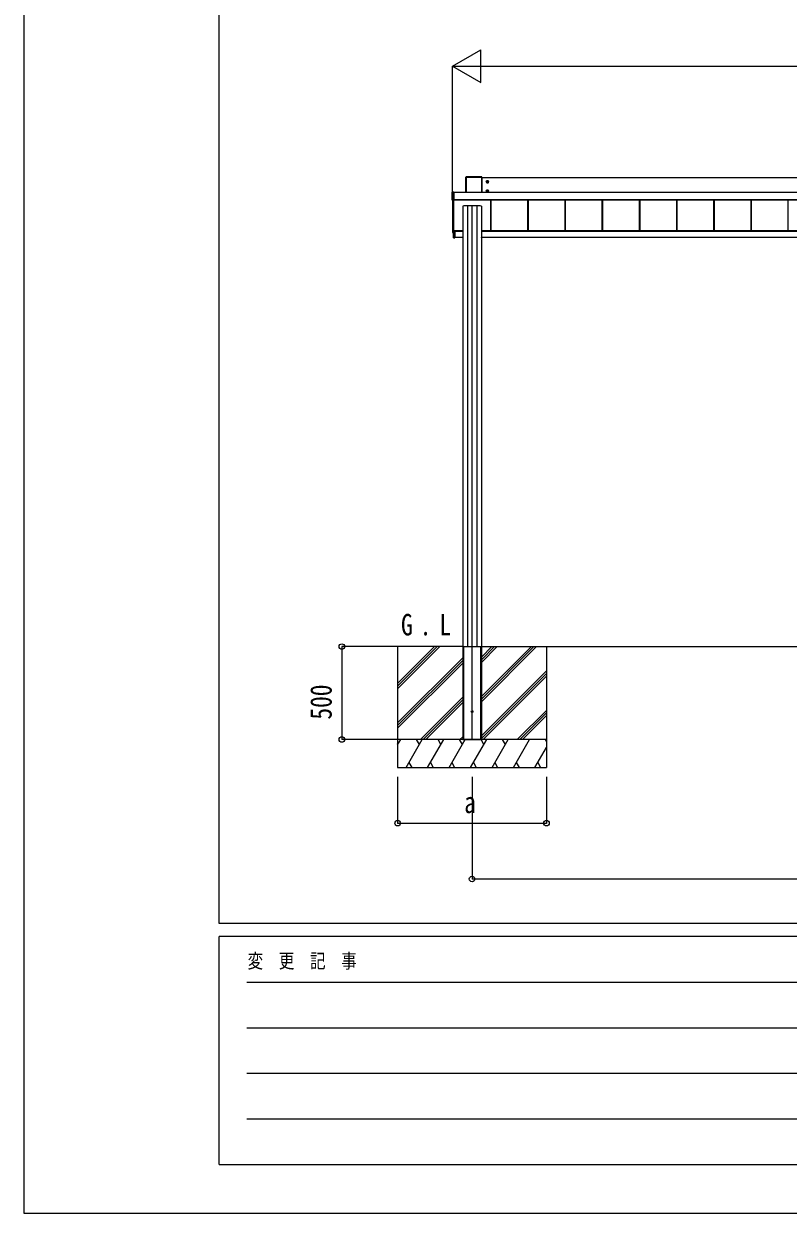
# Model space of a CAD drawing. Units: millimetres, scale not verified. Extents: x -14718 to 14718, y -10395 to 10395.
# Drawn here: x -14718 to -10608, y -10395 to -3998 of the extents above; entities that cross this region are included whole.
import ezdxf
from ezdxf.enums import TextEntityAlignment as Align

# ---------------------------------------------------------------- set-up
doc = ezdxf.new("R2010")
doc.units = ezdxf.units.MM
doc.header["$LTSCALE"] = 50
for name, color, linetype in [('0-2_USER1', 3, 'Continuous'), ('0-3_YKK_12', 2, 'Continuous'), ('0-4_YKK_A1', 4, 'Continuous'), ('0-5_YKK_D', 6, 'Continuous'), ('0-6_YKK_ZWAK', 7, 'Continuous')]:
    doc.layers.add(name, color=color, linetype=linetype)
doc.styles.add('ＭＳ ゴシック', font='')
doc.styles.get('ＭＳ ゴシック').set_extended_font_data('MS Gothic')

msp = doc.modelspace()

# ---------------------------------------------------------------- linework, layer by layer
at = {"layer": '0-3_YKK_12'}
msp.add_line((-12307.43, -7850), (-12307.43, -4974.3), dxfattribs=at)
at = {"layer": '0-4_YKK_A1'}
for p, q in [((-12340.43, -4822.65), (-12340.43, -4904.81)), ((-12340.09, -4822.79), (-12340.43, -4822.65)), ((-12340.09, -4904.81), (-12340.09, -4822.79)), ((-12254.93, -4822.15), (-12339.93, -4822.15)), ((-12339.93, -4822.15), (-12339.59, -4822.29)), ((-12339.59, -4822.29), (-12339.59, -4822.78)), ((-12339.59, -4822.78), (-12339.59, -4904.81)), ((-12255.27, -4822.78), (-12339.59, -4822.78)), ((-12255.27, -4822.29), (-12254.93, -4822.15)), ((-12255.27, -4904.81), (-12255.27, -4822.78)), ((-12254.43, -4822.65), (-12254.77, -4822.79)), ((-12254.77, -4822.79), (-12254.77, -4904.81)), ((-12254.43, -4904.81), (-12254.43, -4822.65)), ((-6560.43, -4826.37), (-12254.43, -4826.37)), ((-12231.68, -4848.11), (-12217.18, -4848.11)), ((-12226.71, -4847.35), (-12227.43, -4847.35)), ((-12224.43, -4855.36), (-12224.43, -4840.86)), ((-12222.15, -4848.87), (-12221.43, -4848.87)), ((-12413.93, -4946.01), (-12413.93, -4904.03)), ((-12413.47, -4904.23), (-12413.93, -4904.03)), ((-12413.47, -4945.29), (-12413.47, -4904.23)), ((-12413.43, -4903.53), (-12407.73, -4903.53)), ((-12413.43, -4903.53), (-12412.97, -4903.73)), ((-12412.97, -4904.21), (-12412.97, -4945.27)), ((-12405.93, -4904.21), (-12412.97, -4904.21)), ((-12407.73, -4903.57), (-12407.73, -4903.53)), ((-12405.93, -4903.58), (-12407.13, -4903.58)), ((-12407.13, -4903.58), (-12407.13, -4903.58)), ((-12405.93, -4903.58), (-12407.13, -4903.58)), ((-12405.93, -4903.73), (-12405.93, -4903.58)), ((-12405.93, -4903.58), (-12405.93, -4903.58)), ((-12405.93, -4903.73), (-12405.93, -4904.21)), ((-12405.93, -4904.21), (-12405.93, -4945.27)), ((-6514.93, -4904.81), (-12405.93, -4904.81)), ((-6514.93, -4905.29), (-12405.93, -4905.29)), ((-12231.68, -4898.08), (-12217.18, -4898.08)), ((-12226.71, -4897.32), (-12227.43, -4897.32)), ((-12224.43, -4905.33), (-12224.43, -4890.83)), ((-12222.15, -4898.84), (-12221.43, -4898.84)), ((-12413.93, -4946.01), (-12413.47, -4945.29)), ((-12412.97, -4945.78), (-12413.43, -4946.51)), ((-12407.73, -4946.51), (-12413.43, -4946.51)), ((-12412.43, -4946.51), (-12412.43, -5118.93)), ((-12407.73, -4946.51), (-12407.73, -4946.39)), ((-12407.43, -4946.34), (-12407.43, -5118.98)), ((-12407.13, -4946.33), (-12405.93, -4946.33)), ((-12407.13, -4946.33), (-12407.13, -4946.33)), ((-12407.13, -4946.33), (-12405.93, -4946.33)), ((-6514.93, -4944.26), (-12405.93, -4944.26)), ((-6514.93, -4944.78), (-12405.93, -4944.78)), ((-12405.93, -4944.92), (-6514.93, -4944.92)), ((-6514.93, -4944.92), (-12405.93, -4944.92)), ((-12405.93, -4945.27), (-12405.93, -4945.78)), ((-12405.93, -4945.78), (-12405.93, -4946.33)), ((-12405.93, -4946.33), (-12405.93, -4946.33)), ((-12357.43, -4978.86), (-12357.43, -7343.5)), ((-12332.24, -4977.12), (-12332.24, -7347.5)), ((-12282.62, -4977.12), (-12282.62, -7347.5)), ((-12257.43, -4978.86), (-12257.43, -7343.5)), ((-12208.93, -4944.92), (-12208.93, -5111.15)), ((-12208.53, -4944.92), (-12208.53, -5110.2)), ((-12205.93, -4944.92), (-12205.93, -5111.15)), ((-12008.93, -4944.92), (-12008.93, -5111.15)), ((-12006.33, -4944.92), (-12006.33, -5111.15)), ((-12005.93, -4944.92), (-12005.93, -5111.15)), ((-11808.93, -4944.92), (-11808.93, -5111.15)), ((-11806.33, -4944.92), (-11806.33, -5111.15)), ((-11805.93, -4944.92), (-11805.93, -5111.15)), ((-11608.93, -4944.92), (-11608.93, -5111.15)), ((-11606.33, -4944.92), (-11606.33, -5111.15)), ((-11605.93, -4944.92), (-11605.93, -5111.15)), ((-11408.93, -4944.92), (-11408.93, -5111.15)), ((-11406.33, -4944.92), (-11406.33, -5111.15)), ((-11405.93, -4944.92), (-11405.93, -5111.15)), ((-11208.93, -4944.92), (-11208.93, -5111.15)), ((-11206.33, -4944.92), (-11206.33, -5111.15)), ((-11205.93, -4944.92), (-11205.93, -5111.15)), ((-11008.93, -4944.92), (-11008.93, -5111.15)), ((-11006.33, -4944.92), (-11006.33, -5111.15)), ((-11005.93, -4944.92), (-11005.93, -5111.15)), ((-10808.93, -4944.92), (-10808.93, -5111.15)), ((-10806.33, -4944.92), (-10806.33, -5111.15)), ((-10805.93, -4944.92), (-10805.93, -5111.15)), ((-10608.93, -4944.92), (-10608.93, -5111.15)), ((-12413.43, -5078.91), (-12413.43, -5119.97)), ((-12412.96, -5078.41), (-12412.43, -5078.38)), ((-12403.93, -5110.76), (-12407.13, -5110.76)), ((-12406.93, -5112.71), (-12406.93, -5110.76)), ((-12406.93, -5116.29), (-12406.93, -5112.71)), ((-12406.65, -5112.71), (-12406.93, -5112.71)), ((-12406.93, -5149.38), (-12406.93, -5116.29)), ((-12406.65, -5116.29), (-12406.93, -5116.29)), ((-12406.65, -5110.76), (-12406.65, -5112.71)), ((-12406.65, -5116.29), (-12406.65, -5149.38)), ((-12406.63, -5115.99), (-12406.63, -5113.01)), ((-12406.63, -5115.99), (-12406.63, -5115.99)), ((-12400.43, -5116.28), (-12406.63, -5116.29)), ((-12406.62, -5115.99), (-12406.62, -5115.99)), ((-12406.15, -5113.21), (-12406.43, -5113.21)), ((-12406.15, -5115.79), (-12406.43, -5115.79)), ((-12406.15, -5113.21), (-12406.15, -5115.79)), ((-12406.15, -5115.79), (-12400.43, -5115.78)), ((-12405.43, -5111.5), (-12405.43, -5110.76)), ((-12405.43, -5111.5), (-12400.43, -5111.49)), ((-12357.43, -5111.15), (-12404.43, -5111.15)), ((-12404.43, -5111.15), (-12404.43, -5111.44)), ((-12404.43, -5111.44), (-12404.43, -5111.49)), ((-12403.93, -5111.15), (-12403.93, -5110.76)), ((-12400.43, -5115.78), (-12400.43, -5111.49)), ((-12357.43, -5113.15), (-12400.43, -5113.15)), ((-12400.43, -5115.78), (-12400.43, -5115.98)), ((-12357.43, -5116.02), (-12400.43, -5116.02)), ((-12400.43, -5116.28), (-12400.43, -5149.76)), ((-6557.43, -5111.15), (-12257.43, -5111.15)), ((-6557.43, -5113.15), (-12257.43, -5113.15)), ((-6557.43, -5116.02), (-12257.43, -5116.02)), ((-12413.43, -5120.21), (-12413.43, -5119.97)), ((-12412.96, -5120.46), (-12407.25, -5120.81)), ((-12412.96, -5120.46), (-12412.96, -5120.71)), ((-12412.96, -5120.71), (-12406.93, -5121.09)), ((-12412.96, -5120.71), (-12412.96, -5120.71)), ((-12412.96, -5120.71), (-12406.93, -5121.09)), ((-12411.93, -5119.48), (-12407.93, -5119.48)), ((-12407.25, -5120.86), (-12407.25, -5120.81)), ((-12406.93, -5149.38), (-12406.65, -5149.38)), ((-12406.65, -5149.38), (-12400.43, -5149.76)), ((-12400.43, -5150.06), (-12406.65, -5149.68)), ((-12358.28, -5147.5), (-12400.43, -5147.5)), ((-12400.43, -5149.76), (-12400.43, -5150.06)), ((-12358.43, -5149.68), (-12358.3, -5147.5)), ((-12358.28, -5147.5), (-12357.8, -5147.5)), ((-12357.93, -5150), (-12358.13, -5150)), ((-12357.8, -5147.5), (-12357.93, -5149.68)), ((-12357.43, -5150), (-12357.93, -5150)), ((-12357.43, -5147.5), (-12357.8, -5147.5)), ((-12257.06, -5147.5), (-12257.43, -5147.5)), ((-12257.43, -5149.68), (-12256.93, -5149.68)), ((-12256.93, -5150), (-12257.43, -5150)), ((-12257.06, -5147.5), (-12256.58, -5147.5)), ((-12256.93, -5149.68), (-12257.06, -5147.5)), ((-12256.93, -5150), (-12256.93, -5149.68)), ((-12256.73, -5150), (-12256.93, -5150)), ((-6557.43, -5147.5), (-12256.58, -5147.5)), ((-12256.56, -5147.5), (-12256.43, -5149.68)), ((-12357.43, -7347.5), (-12807.43, -7347.5)), ((-12707.43, -7347.5), (-12707.43, -7997.5)), ((-12707.43, -7574.13), (-12480.8, -7347.5)), ((-12707.43, -7545.85), (-12509.08, -7347.5)), ((-12707.43, -7559.99), (-12495, -7347.56)), ((-12357.43, -7343.5), (-12357.43, -7847.5)), ((-12357.43, -7347.5), (-12357.13, -7347.5)), ((-12357.43, -7347.5), (-12357.43, -7847.5)), ((-12357.13, -7347.5), (-12257.73, -7347.5)), ((-12354.93, -7347.5), (-12354.93, -7847.5)), ((-12353.43, -7347.5), (-12353.43, -7847.5)), ((-12261.43, -7347.5), (-12261.43, -7847.5)), ((-12259.93, -7347.5), (-12259.93, -7847.5)), ((-12257.43, -7343.5), (-12257.43, -7847.5)), ((-12257.43, -7347.5), (-207.43, -7347.5)), ((-12257.43, -7347.5), (-12257.43, -7847.5)), ((-12257.43, -7432.5), (-12172.43, -7347.5)), ((-12257.43, -7418.36), (-12186.57, -7347.5)), ((-12257.43, -7404.21), (-12200.72, -7347.5)), ((-12257.43, -7644.63), (-11960.34, -7347.54)), ((-12257.43, -7630.49), (-11974.48, -7347.54)), ((-12257.43, -7616.35), (-11988.62, -7347.54)), ((-11907.43, -7347.5), (-11907.43, -7997.5)), ((-12707.43, -7757.98), (-12357.43, -7407.98)), ((-12707.43, -7772.12), (-12357.43, -7422.12)), ((-12707.43, -7786.26), (-12357.43, -7436.26)), ((-12257.43, -7828.48), (-11907.43, -7478.48)), ((-12257.43, -7842.62), (-11907.43, -7492.62)), ((-12248.17, -7847.5), (-11907.43, -7506.76)), ((-12584.82, -7847.5), (-12357.43, -7620.11)), ((-12570.68, -7847.5), (-12357.43, -7634.25)), ((-12556.54, -7847.5), (-12357.43, -7648.4)), ((-12064.32, -7847.5), (-11907.43, -7690.61)), ((-12050.18, -7847.5), (-11907.43, -7704.75)), ((-12036.04, -7847.5), (-11907.43, -7718.89)), ((-11907.43, -7847.5), (-12707.43, -7847.5)), ((-12707.43, -7876.44), (-12690.72, -7847.5)), ((-11907.43, -7847.5), (-12707.43, -7847.5)), ((-12661.85, -7997.5), (-12575.25, -7847.5)), ((-12590.25, -7873.48), (-12605.25, -7847.5)), ((-12546.38, -7997.5), (-12459.78, -7847.5)), ((-12474.78, -7873.48), (-12489.78, -7847.5)), ((-12430.91, -7997.5), (-12344.31, -7847.5)), ((-12359.31, -7873.48), (-12374.31, -7847.5)), ((-12372.69, -7847.5), (-12357.43, -7832.24)), ((-12357.43, -7847.5), (-12257.43, -7847.5)), ((-12315.44, -7997.5), (-12228.84, -7847.5)), ((-12243.84, -7873.48), (-12258.84, -7847.5)), ((-12199.97, -7997.5), (-12113.37, -7847.5)), ((-12128.37, -7873.48), (-12143.37, -7847.5)), ((-12084.5, -7997.5), (-11997.9, -7847.5)), ((-11907.43, -7856.16), (-11912.43, -7847.5)), ((-12705.72, -7873.48), (-12707.43, -7870.52)), ((-11969.03, -7997.5), (-11907.43, -7890.8)), ((-12646.86, -7971.52), (-12631.86, -7997.5)), ((-12531.39, -7971.52), (-12516.39, -7997.5)), ((-12415.92, -7971.52), (-12400.92, -7997.5)), ((-12300.44, -7971.52), (-12285.44, -7997.5)), ((-12184.98, -7971.52), (-12169.98, -7997.5)), ((-12069.5, -7971.52), (-12054.51, -7997.5)), ((-11954.03, -7971.52), (-11939.04, -7997.5)), ((-12707.43, -7997.5), (-11907.43, -7997.5))]:
    msp.add_line(p, q, dxfattribs=at)
for points in [[(-12339.59, -4822.29), (-12255.27, -4822.29), (-12255.27, -4822.78)], [(-12227.43, -4847.35), (-12227.43, -4848.87), (-12226.71, -4848.87)], [(-12223.67, -4845.83), (-12223.67, -4845.11), (-12225.19, -4845.11), (-12225.19, -4845.83)], [(-12225.19, -4850.39), (-12225.19, -4851.11), (-12223.67, -4851.11), (-12223.67, -4850.39)], [(-12221.43, -4848.87), (-12221.43, -4847.35), (-12222.15, -4847.35)], [(-12412.97, -4904.21), (-12412.97, -4903.73), (-12405.93, -4903.73)], [(-12407.63, -4903.58), (-12407.67, -4903.57), (-12407.73, -4903.57)], [(-12227.43, -4897.32), (-12227.43, -4898.84), (-12226.71, -4898.84)], [(-12223.67, -4895.8), (-12223.67, -4895.08), (-12225.19, -4895.08), (-12225.19, -4895.8)], [(-12225.19, -4900.36), (-12225.19, -4901.08), (-12223.67, -4901.08), (-12223.67, -4900.36)], [(-12221.43, -4898.84), (-12221.43, -4897.32), (-12222.15, -4897.32)], [(-12405.93, -4945.78), (-12412.97, -4945.78), (-12412.97, -4945.27), (-12405.93, -4945.27)], [(-12406.62, -5115.99), (-12406.63, -5115.99), (-12406.63, -5115.99)], [(-12406.61, -5115.99), (-12400.43, -5115.98), (-12400.43, -5116.28)], [(-12406.43, -5115.81), (-12406.43, -5115.79), (-12406.43, -5113.21)], [(-12412.43, -5118.93), (-12412.43, -5119.5), (-12406.93, -5119.83)], [(-12357.93, -5150), (-12357.93, -5149.68), (-12357.43, -5149.68)], [(-12357.13, -7347.5), (-12257.73, -7347.5), (-12257.43, -7347.5)]]:
    msp.add_lwpolyline(points, dxfattribs=at)
for points in [[(-12224.43, -4842.34), (-12229.43, -4845.22), (-12229.43, -4851), (-12224.43, -4853.88), (-12219.43, -4851), (-12219.43, -4845.22)], [(-12224.43, -4892.31), (-12229.43, -4895.19), (-12229.43, -4900.97), (-12224.43, -4903.85), (-12219.43, -4900.97), (-12219.43, -4895.19)]]:
    msp.add_lwpolyline(points, close=True, dxfattribs=at)
for centre, radius in [((-12224.43, -4848.11), 6.25), ((-12224.43, -4848.11), 5), ((-12224.43, -4898.08), 6.25), ((-12224.43, -4898.08), 5), ((-12307.43, -7697.5), 5)]:
    msp.add_circle(centre, radius, dxfattribs=at)
for centre, radius, start, end in [((-12339.59, -4822.79), 0.5, 90.15046, 179.81463), ((-12339.71, -4826.89), 4.12, 88.40447, 95.35624), ((-12255.27, -4822.79), 0.5, 0.18537, 89.84954), ((-12255.15, -4826.89), 4.12, 84.64376, 91.59553), ((-12224.43, -4848.11), 5.58, 153.74848, 206.25152), ((-12224.43, -4848.11), 5.58, 93.74848, 146.25152), ((-12224.43, -4848.11), 5.58, 213.74848, 266.25152), ((-12226.71, -4845.83), 1.52, 270, 0), ((-12226.71, -4850.39), 1.52, 0, 90), ((-12224.43, -4848.11), 5.58, 33.74848, 86.25152), ((-12224.43, -4848.11), 5.58, 273.74848, 326.25152), ((-12222.15, -4845.83), 1.52, 180, 270), ((-12222.15, -4850.39), 1.52, 90, 180), ((-12224.43, -4848.11), 5.58, 333.74848, 26.25152), ((-12412.97, -4904.23), 0.5, 90.15046, 179.81463), ((-12413.09, -4908.33), 4.12, 88.40447, 95.35624), ((-12407.55, -4901.83), 1.74, 265.66516, 269.50049), ((-12224.43, -4898.08), 5.58, 153.74848, 206.25152), ((-12224.43, -4898.08), 5.58, 93.74848, 146.25152), ((-12224.43, -4898.08), 5.58, 213.74848, 266.25152), ((-12226.71, -4895.8), 1.52, 270, 0), ((-12226.71, -4900.36), 1.52, 0, 90), ((-12224.43, -4898.08), 5.58, 33.74848, 86.25152), ((-12224.43, -4898.08), 5.58, 273.74848, 326.25152), ((-12222.15, -4895.8), 1.52, 180, 270), ((-12222.15, -4900.36), 1.52, 90, 180), ((-12224.43, -4898.08), 5.58, 333.74848, 26.25152), ((-12413.09, -4949.39), 4.12, 88.40447, 95.35624), ((-12412.97, -4945.28), 0.502, 180.349, 269.68592), ((-12407.73, -4946.09), 0.301, 269.99262, 297.9043), ((-12407.22, -4949.04), 2.71, 88.10375, 98.40666), ((-12412.93, -5078.91), 0.5, 93.48119, 179.98396), ((-12407.13, -5110.46), 0.3, 180.01748, 270.01745), ((-12406.63, -5112.71), 0.3, 180.01746, 270.01745), ((-12406.63, -5116.29), 0.3, 90.12237, 180), ((-12405.3, -5112.78), 1.35, 177.08798, 189.90325), ((-12405.43, -5116.22), 1.22, 169.53624, 183.72385), ((-12405.42, -5116.17), 1.21, 171.62247, 185.82998), ((-12405.38, -5116.22), 1.25, 169.72631, 183.54265), ((-12406.61, -5116.29), 0.3, 90.22184, 92.22662), ((-12406.61, -5116.14), 0.141, 90.0241, 94.22537), ((-12406.22, -5117.78), 1.98, 88.04873, 96.20074), ((-12412.93, -5119.97), 0.5, 180.01604, 266.51881), ((-12412.93, -5120.21), 0.5, 180, 266.3803), ((-12412.93, -5120.21), 0.5, 180.01604, 266.51881), ((-12411.93, -5118.98), 0.5, 180.01746, 270.01745), ((-12407.93, -5118.98), 0.5, 269.98255, 359.98254), ((-12407.23, -5120.51), 0.3, 266.48405, 359.9811), ((-12407.23, -5120.56), 0.3, 266.48405, 359.9811), ((-12406.63, -5149.38), 0.3, 180, 266.5), ((-12405.42, -5149.53), 1.24, 173.06854, 186.93146), ((-12358.13, -5149.7), 0.3, 176.5, 270), ((-12256.73, -5149.7), 0.3, 270, 3.5)]:
    msp.add_arc(centre, radius, start, end, dxfattribs=at)
for centre, major_axis, ratio, start_param, end_param in [((-12339.93, -4822.65), (0.382, -0.325), 0.996231, 2.2770247, 3.8440941), ((-12254.93, -4822.65), (0.382, 0.325), 0.996231, 5.5806839, 7.1477533), ((-12413.43, -4904.03), (0.382, -0.325), 0.996231, 2.2770247, 3.8440941), ((-12407.13, -4903.57), (0.6, 0), 0.026226, 3.1415927, 3.8726279), ((-12407.13, -4903.57), (0.6, 0), 0.026226, 3.8726279, 4.712389), ((-12413.43, -4946.01), (0.382, 0.325), 0.996231, 2.4390913, 4.0061606), ((-12407.13, -4946.39), (0.6, 0), 0.096025, 1.5707963, 3.1415927), ((-12407.73, -4946.21), (0, 0.3), 0.998743, 3.1415927, 4.2299164), ((-12307.43, -4978.86), (50, 0), 0.04, 6.2831853, 9.424778), ((-12406.65, -5113.21), (0.301, 0.4), 0.997782, 5.3593221, 6.9301184), ((-12406.65, -5115.79), (0.301, 0.4), 0.997782, 3.7885257, 3.8252324), ((-12406.63, -5113.21), (0.108, 0.169), 0.994155, 5.2849907, 6.855787), ((-12406.63, -5115.79), (-0.145, 0.15), 0.921201, 2.3686772, 3.9027669), ((-12406.63, -5115.79), (0.482, -0.007), 0.414889, 4.7553012, 6.2893908), ((-12406.13, -5115.79), (0.001, 0.2), 0.09157, 1.5714198, 1.6062613), ((-12406.65, -5120.89), (0.6, -0.037), 0.034769, 3.1437205, 4.2258199), ((-12357.93, -5149.7), (0.5, -0.018), 0.036539, 1.5736281, 3.1406975), ((-12256.93, -5149.7), (0.5, 0.018), 0.036539, 0.0008951, 1.5679645)]:
    msp.add_ellipse(centre, major_axis=major_axis, ratio=ratio, start_param=start_param, end_param=end_param, dxfattribs=at)
at = {"layer": '0-5_YKK_D'}
for p, q in [((-12412.43, -4226.37), (-12260.88, -4138.87)), ((-12260.88, -4313.87), (-12260.88, -4138.87)), ((-12412.43, -4945.51), (-12412.43, -4225.37)), ((-12412.43, -4226.37), (-12260.88, -4313.87)), ((-12412.43, -4226.37), (-12109.32, -4226.37)), ((-12237.43, -4226.37), (-777.43, -4226.37)), ((-12808.43, -7347.5), (-13008.43, -7347.5)), ((-13007.43, -7347.5), (-13007.43, -7847.5)), ((-12708.43, -7847.5), (-13008.43, -7847.5)), ((-12707.43, -8047.5), (-12707.43, -8298.5)), ((-12307.43, -8047.5), (-12307.43, -8598.5)), ((-11907.43, -8047.5), (-11907.43, -8298.5)), ((-12707.43, -8297.5), (-11907.43, -8297.5)), ((-12307.43, -8597.5), (-6507.43, -8597.5))]:
    msp.add_line(p, q, dxfattribs=at)
for centre in [(-13007.43, -7347.5), (-13007.43, -7847.5), (-12707.43, -8297.5), (-11907.43, -8297.5), (-12307.43, -8597.5)]:
    msp.add_circle(centre, 14.88, dxfattribs=at)
at = {"layer": '0-6_YKK_ZWAK'}
for p, q in [((-13667.43, -8837.5), (-13667.43, 9712.5)), ((13632.57, -8837.5), (-13667.43, -8837.5)), ((-4567.43, -8907.5), (-13667.43, -8907.5)), ((-13667.43, -10132.5), (-13667.43, -8907.5)), ((-13518.68, -9152.5), (-4742.43, -9152.5)), ((-13518.68, -9397.5), (-4742.43, -9397.5)), ((-13518.68, -9642.5), (-4742.43, -9642.5)), ((-13518.68, -9887.5), (-4742.43, -9887.5)), ((-13667.43, -10132.5), (-4567.43, -10132.5))]:
    msp.add_line(p, q, dxfattribs=at)
msp.add_lwpolyline([(-14717.5, -10395), (14717.5, -10395), (14717.5, 10395), (-14717.5, 10395)], close=True, dxfattribs=at)

# ---------------------------------------------------------------- texts
at = {"layer": '0-2_USER1', "style": 'ＭＳ ゴシック', "width": 0.8}
for s, p in [('G', (-12689.43, -7322.19)), ('L', (-12482.56, -7322.19)), ('.', (-12588.63, -7322.19))]:
    msp.add_text(s, height=115.5, dxfattribs=at).set_placement(p, align=Align.BOTTOM_LEFT)
at = {"layer": '0-5_YKK_D', "style": 'ＭＳ ゴシック', "width": 0.8}
msp.add_text('500', height=115.5, rotation=90, dxfattribs=at).set_placement((-13027.43, -7740.3), align=Align.BOTTOM_LEFT)
msp.add_text('a', height=115.5, dxfattribs=at).set_placement((-12349.43, -8277.5), align=Align.BOTTOM_LEFT)
at = {"layer": '0-6_YKK_ZWAK', "style": 'ＭＳ ゴシック', "width": 0.8}
msp.add_text('変  更  記  事', height=76.98, dxfattribs=at).set_placement((-13514.59, -9100), align=Align.BOTTOM_LEFT)

doc.saveas('drawing.dxf')
